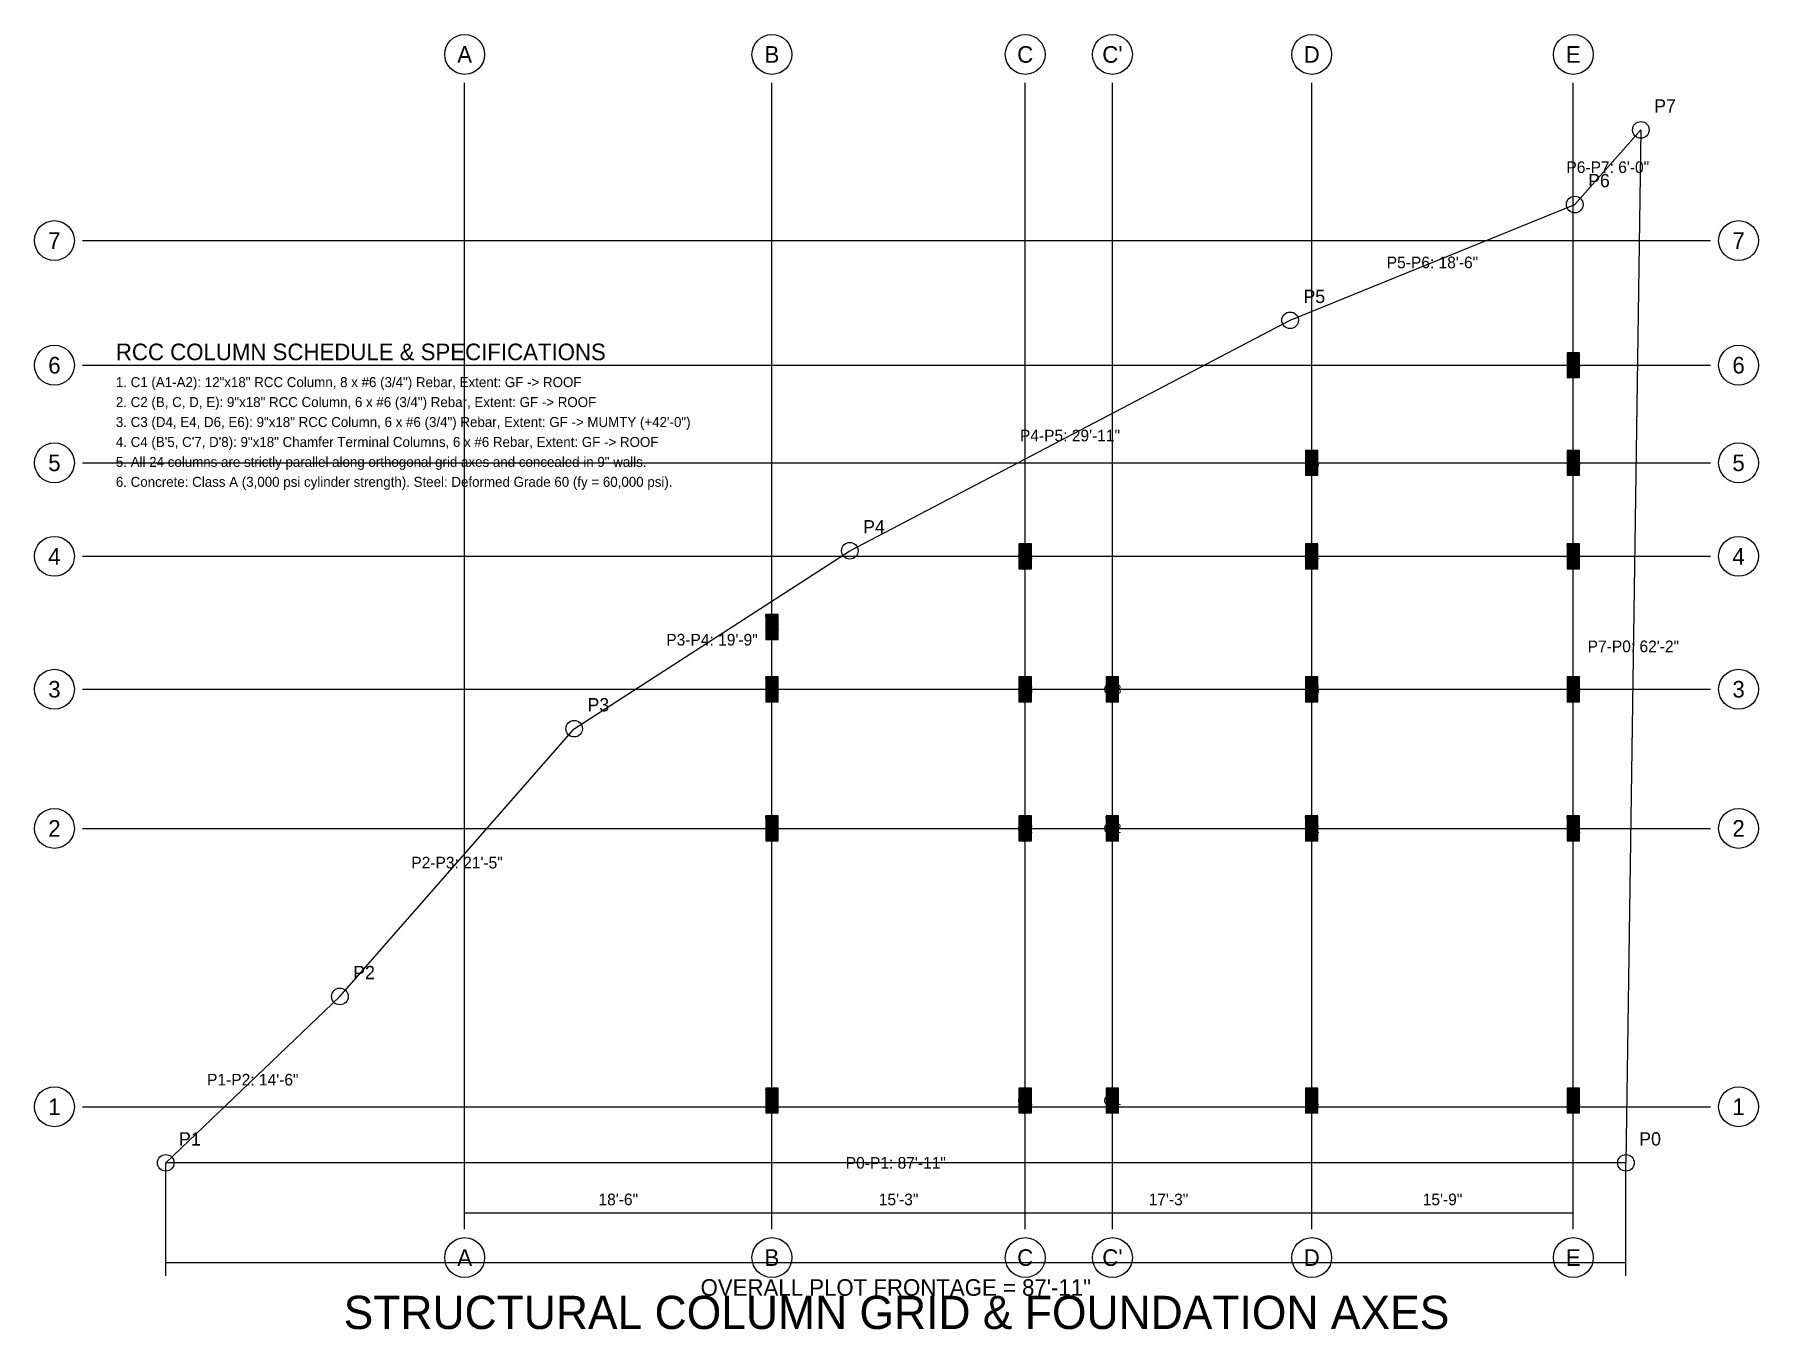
# Model space of a CAD drawing. Header units: feet. Extents: x -8 to 96, y -10 to 68.
import ezdxf
from ezdxf.enums import TextEntityAlignment as Align

# ---------------------------------------------------------------- set-up
doc = ezdxf.new("R2010")
doc.units = ezdxf.units.FT
doc.header["$MEASUREMENT"] = 0
for name, color, linetype in [('0_BOUNDARY', 1, 'Continuous'), ('A_DIMENSIONS', 1, 'Continuous'), ('G_TITLEBLOCK', 7, 'Continuous'), ('S_BEAMS', 2, 'Continuous'), ('S_COLUMNS', 4, 'Continuous'), ('S_COLUMNS_HATCH', 5, 'Continuous'), ('S_GRID_BUBBLES', 6, 'Continuous'), ('S_GRID_LINES', 6, 'Continuous')]:
    doc.layers.add(name, color=color, linetype=linetype)

msp = doc.modelspace()

# ---------------------------------------------------------------- hatches: boundary and pattern name
at = {"layer": 'S_COLUMNS_HATCH'}
h = msp.add_hatch(dxfattribs=at)
h.set_pattern_fill('SOLID')
h.paths.add_polyline_path([(84.375, 47.25), (85.125, 47.25), (85.125, 48.75), (84.375, 48.75)])
h = msp.add_hatch(dxfattribs=at)
h.set_pattern_fill('SOLID')
h.paths.add_polyline_path([(68.625, 41.375), (69.375, 41.375), (69.375, 42.875), (68.625, 42.875)])
h = msp.add_hatch(dxfattribs=at)
h.set_pattern_fill('SOLID')
h.paths.add_polyline_path([(84.375, 41.375), (85.125, 41.375), (85.125, 42.875), (84.375, 42.875)])
h = msp.add_hatch(dxfattribs=at)
h.set_pattern_fill('SOLID')
h.paths.add_polyline_path([(51.375, 35.75), (52.125, 35.75), (52.125, 37.25), (51.375, 37.25)])
h = msp.add_hatch(dxfattribs=at)
h.set_pattern_fill('SOLID')
h.paths.add_polyline_path([(68.625, 35.75), (69.375, 35.75), (69.375, 37.25), (68.625, 37.25)])
h = msp.add_hatch(dxfattribs=at)
h.set_pattern_fill('SOLID')
h.paths.add_polyline_path([(84.375, 35.75), (85.125, 35.75), (85.125, 37.25), (84.375, 37.25)])
h = msp.add_hatch(dxfattribs=at)
h.set_pattern_fill('SOLID')
h.paths.add_polyline_path([(36.125, 31.5), (36.875, 31.5), (36.875, 33), (36.125, 33)])
h = msp.add_hatch(dxfattribs=at)
h.set_pattern_fill('SOLID')
h.paths.add_polyline_path([(36.125, 27.75), (36.875, 27.75), (36.875, 29.25), (36.125, 29.25)])
h = msp.add_hatch(dxfattribs=at)
h.set_pattern_fill('SOLID')
h.paths.add_polyline_path([(51.375, 27.75), (52.125, 27.75), (52.125, 29.25), (51.375, 29.25)])
h = msp.add_hatch(dxfattribs=at)
h.set_pattern_fill('SOLID')
h.paths.add_polyline_path([(56.625, 27.75), (57.375, 27.75), (57.375, 29.25), (56.625, 29.25)])
h = msp.add_hatch(dxfattribs=at)
h.set_pattern_fill('SOLID')
h.paths.add_polyline_path([(68.625, 27.75), (69.375, 27.75), (69.375, 29.25), (68.625, 29.25)])
h = msp.add_hatch(dxfattribs=at)
h.set_pattern_fill('SOLID')
h.paths.add_polyline_path([(84.375, 27.75), (85.125, 27.75), (85.125, 29.25), (84.375, 29.25)])
h = msp.add_hatch(dxfattribs=at)
h.set_pattern_fill('SOLID')
h.paths.add_polyline_path([(36.125, 19.375), (36.875, 19.375), (36.875, 20.875), (36.125, 20.875)])
h = msp.add_hatch(dxfattribs=at)
h.set_pattern_fill('SOLID')
h.paths.add_polyline_path([(51.375, 19.375), (52.125, 19.375), (52.125, 20.875), (51.375, 20.875)])
h = msp.add_hatch(dxfattribs=at)
h.set_pattern_fill('SOLID')
h.paths.add_polyline_path([(56.625, 19.375), (57.375, 19.375), (57.375, 20.875), (56.625, 20.875)])
h = msp.add_hatch(dxfattribs=at)
h.set_pattern_fill('SOLID')
h.paths.add_polyline_path([(68.625, 19.375), (69.375, 19.375), (69.375, 20.875), (68.625, 20.875)])
h = msp.add_hatch(dxfattribs=at)
h.set_pattern_fill('SOLID')
h.paths.add_polyline_path([(84.375, 19.375), (85.125, 19.375), (85.125, 20.875), (84.375, 20.875)])
h = msp.add_hatch(dxfattribs=at)
h.set_pattern_fill('SOLID')
h.paths.add_polyline_path([(36.125, 3), (36.875, 3), (36.875, 4.5), (36.125, 4.5)])
h = msp.add_hatch(dxfattribs=at)
h.set_pattern_fill('SOLID')
h.paths.add_polyline_path([(51.375, 3), (52.125, 3), (52.125, 4.5), (51.375, 4.5)])
h = msp.add_hatch(dxfattribs=at)
h.set_pattern_fill('SOLID')
h.paths.add_polyline_path([(56.625, 3), (57.375, 3), (57.375, 4.5), (56.625, 4.5)])
h = msp.add_hatch(dxfattribs=at)
h.set_pattern_fill('SOLID')
h.paths.add_polyline_path([(68.625, 3), (69.375, 3), (69.375, 4.5), (68.625, 4.5)])
h = msp.add_hatch(dxfattribs=at)
h.set_pattern_fill('SOLID')
h.paths.add_polyline_path([(84.375, 3), (85.125, 3), (85.125, 4.5), (84.375, 4.5)])

# ---------------------------------------------------------------- linework, layer by layer
at = {"layer": '0_BOUNDARY'}
msp.add_lwpolyline([(0, 0), (10.4884, 10.0122), (24.5949, 26.1267), (41.1897, 36.8354), (67.6992, 50.701), (84.8373, 57.6678), (88.8145, 62.1602), (87.9167, 0)], close=True, dxfattribs=at)
for centre in [(88.8145, 62.1602), (84.8373, 57.6678), (67.6992, 50.701), (41.1897, 36.8354), (24.5949, 26.1267), (10.4884, 10.0122), (0, 0), (87.9167, 0)]:
    msp.add_circle(centre, 0.5, dxfattribs=at)
at = {"layer": 'A_DIMENSIONS'}
for p, q in [((0, -6.8), (0, 0)), ((87.917, -6.8), (87.917, 0)), ((18, -3.5), (18, -2.5)), ((18, -3), (36.5, -3)), ((36.5, -3.5), (36.5, -2.5)), ((36.5, -3.5), (36.5, -2.5)), ((36.5, -3), (51.75, -3)), ((51.75, -3.5), (51.75, -2.5)), ((51.75, -3.5), (51.75, -2.5)), ((51.75, -3), (69, -3)), ((69, -3.5), (69, -2.5)), ((69, -3.5), (69, -2.5)), ((69, -3), (84.75, -3)), ((84.75, -3.5), (84.75, -2.5)), ((0, -6), (87.917, -6))]:
    msp.add_line(p, q, dxfattribs=at)
at = {"layer": 'S_BEAMS'}
for p, q in [((84.75, 42.125), (84.75, 48)), ((69, 36.5), (69, 42.125)), ((69, 42.125), (84.75, 42.125)), ((84.75, 36.5), (84.75, 42.125)), ((36.5, 28.5), (36.5, 36.5)), ((36.5, 36.5), (51.75, 36.5)), ((51.75, 28.5), (51.75, 36.5)), ((51.75, 36.5), (69, 36.5)), ((69, 28.5), (69, 36.5)), ((69, 36.5), (84.75, 36.5)), ((84.75, 28.5), (84.75, 36.5)), ((36.5, 20.125), (36.5, 28.5)), ((36.5, 28.5), (51.75, 28.5)), ((51.75, 20.125), (51.75, 28.5)), ((51.75, 28.5), (57, 28.5)), ((57, 20.125), (57, 28.5)), ((57, 28.5), (69, 28.5)), ((69, 20.125), (69, 28.5)), ((69, 28.5), (84.75, 28.5)), ((84.75, 20.125), (84.75, 28.5)), ((36.5, 3.375), (36.5, 20.125)), ((36.5, 20.125), (51.75, 20.125)), ((51.75, 3.375), (51.75, 20.125)), ((51.75, 20.125), (57, 20.125)), ((57, 3.375), (57, 20.125)), ((57, 20.125), (69, 20.125)), ((69, 3.375), (69, 20.125)), ((69, 20.125), (84.75, 20.125)), ((84.75, 3.375), (84.75, 20.125)), ((36.5, 3.375), (51.75, 3.375)), ((51.75, 3.375), (57, 3.375)), ((57, 3.375), (69, 3.375)), ((69, 3.375), (84.75, 3.375))]:
    msp.add_line(p, q, dxfattribs=at)
at = {"layer": 'S_COLUMNS'}
for points in [[(84.375, 47.25), (85.125, 47.25), (85.125, 48.75), (84.375, 48.75)], [(68.625, 41.375), (69.375, 41.375), (69.375, 42.875), (68.625, 42.875)], [(84.375, 41.375), (85.125, 41.375), (85.125, 42.875), (84.375, 42.875)], [(51.375, 35.75), (52.125, 35.75), (52.125, 37.25), (51.375, 37.25)], [(68.625, 35.75), (69.375, 35.75), (69.375, 37.25), (68.625, 37.25)], [(84.375, 35.75), (85.125, 35.75), (85.125, 37.25), (84.375, 37.25)], [(36.125, 31.5), (36.875, 31.5), (36.875, 33), (36.125, 33)], [(36.125, 27.75), (36.875, 27.75), (36.875, 29.25), (36.125, 29.25)], [(51.375, 27.75), (52.125, 27.75), (52.125, 29.25), (51.375, 29.25)], [(56.625, 27.75), (57.375, 27.75), (57.375, 29.25), (56.625, 29.25)], [(68.625, 27.75), (69.375, 27.75), (69.375, 29.25), (68.625, 29.25)], [(84.375, 27.75), (85.125, 27.75), (85.125, 29.25), (84.375, 29.25)], [(36.125, 19.375), (36.875, 19.375), (36.875, 20.875), (36.125, 20.875)], [(51.375, 19.375), (52.125, 19.375), (52.125, 20.875), (51.375, 20.875)], [(56.625, 19.375), (57.375, 19.375), (57.375, 20.875), (56.625, 20.875)], [(68.625, 19.375), (69.375, 19.375), (69.375, 20.875), (68.625, 20.875)], [(84.375, 19.375), (85.125, 19.375), (85.125, 20.875), (84.375, 20.875)], [(36.125, 3), (36.875, 3), (36.875, 4.5), (36.125, 4.5)], [(51.375, 3), (52.125, 3), (52.125, 4.5), (51.375, 4.5)], [(56.625, 3), (57.375, 3), (57.375, 4.5), (56.625, 4.5)], [(68.625, 3), (69.375, 3), (69.375, 4.5), (68.625, 4.5)], [(84.375, 3), (85.125, 3), (85.125, 4.5), (84.375, 4.5)]]:
    msp.add_lwpolyline(points, close=True, dxfattribs=at)
at = {"layer": 'S_GRID_BUBBLES'}
for centre in [(18, 66.7), (36.5, 66.7), (51.75, 66.7), (57, 66.7), (69, 66.7), (84.75, 66.7), (-6.7, 55.5), (94.7, 55.5), (-6.7, 48), (94.7, 48), (-6.7, 42.125), (94.7, 42.125), (-6.7, 36.5), (94.7, 36.5), (-6.7, 28.5), (94.7, 28.5), (-6.7, 20.125), (94.7, 20.125), (-6.7, 3.375), (94.7, 3.375), (18, -5.7), (36.5, -5.7), (51.75, -5.7), (57, -5.7), (69, -5.7), (84.75, -5.7)]:
    msp.add_circle(centre, 1.2, dxfattribs=at)
at = {"layer": 'S_GRID_LINES'}
for p, q in [((18, -4), (18, 65)), ((36.5, -4), (36.5, 65)), ((51.75, -4), (51.75, 65)), ((57, -4), (57, 65)), ((69, -4), (69, 65)), ((84.75, -4), (84.75, 65)), ((-5, 55.5), (93, 55.5)), ((-5, 48), (93, 48)), ((-5, 42.125), (93, 42.125)), ((-5, 36.5), (93, 36.5)), ((-5, 28.5), (93, 28.5)), ((-5, 20.125), (93, 20.125)), ((-5, 3.375), (93, 3.375))]:
    msp.add_line(p, q, dxfattribs=at)

# ---------------------------------------------------------------- texts
at = {"layer": '0_BOUNDARY'}
for s, p in [('P7', (89.6145, 62.9602)), ('P6', (85.6373, 58.4678)), ('P5', (68.4992, 51.501)), ('P4', (41.9897, 37.6354)), ('P3', (25.3949, 26.9267)), ('P2', (11.2884, 10.8122)), ('P1', (0.8, 0.8)), ('P0', (88.7167, 0.8))]:
    msp.add_text(s, height=0.8, dxfattribs=at).set_placement(p, align=Align.BOTTOM_LEFT)
for s, p in [('P6-P7: 6\'-0"', (86.8259, 59.914)), ('P5-P6: 18\'-6"', (76.2682, 54.1844)), ('P4-P5: 29\'-11"', (54.4445, 43.7682)), ('P3-P4: 19\'-9"', (32.8923, 31.481)), ('P7-P0: 62\'-2"', (88.3656, 31.0801)), ('P2-P3: 21\'-5"', (17.5417, 18.0694)), ('P1-P2: 14\'-6"', (5.2442, 5.0061)), ('P0-P1: 87\'-11"', (43.9584, 0))]:
    msp.add_text(s, height=0.7, dxfattribs=at).set_placement(p, align=Align.MIDDLE_CENTER)
at = {"layer": 'A_DIMENSIONS'}
for s, height, p in [('18\'-6"', 0.7, (27.25, -2.2)), ('15\'-3"', 0.7, (44.125, -2.2)), ('17\'-3"', 0.7, (60.375, -2.2)), ('15\'-9"', 0.7, (76.875, -2.2)), ('OVERALL PLOT FRONTAGE = 87\'-11"', 1, (43.9585, -7.5))]:
    msp.add_text(s, height=height, dxfattribs=at).set_placement(p, align=Align.MIDDLE_CENTER)
at = {"layer": 'G_TITLEBLOCK'}
for s, height, p in [('RCC COLUMN SCHEDULE & SPECIFICATIONS', 1, (-3, 48)), ('1. C1 (A1-A2): 12"x18" RCC Column, 8 x #6 (3/4") Rebar, Extent: GF -> ROOF', 0.6, (-3, 46.5)), ('2. C2 (B, C, D, E): 9"x18" RCC Column, 6 x #6 (3/4") Rebar, Extent: GF -> ROOF', 0.6, (-3, 45.3)), ('3. C3 (D4, E4, D6, E6): 9"x18" RCC Column, 6 x #6 (3/4") Rebar, Extent: GF -> MUMTY (+42\'-0")', 0.6, (-3, 44.1)), ('4. C4 (B\'5, C\'7, D\'8): 9"x18" Chamfer Terminal Columns, 6 x #6 Rebar, Extent: GF -> ROOF', 0.6, (-3, 42.9)), ('5. All 24 columns are strictly parallel along orthogonal grid axes and concealed in 9" walls.', 0.6, (-3, 41.7)), ('6. Concrete: Class A (3,000 psi cylinder strength). Steel: Deformed Grade 60 (fy = 60,000 psi).', 0.6, (-3, 40.5))]:
    msp.add_text(s, height=height, dxfattribs=at).set_placement(p, align=Align.BOTTOM_LEFT)
msp.add_text('STRUCTURAL COLUMN GRID & FOUNDATION AXES', height=2, dxfattribs=at).set_placement((44, -9), align=Align.MIDDLE_CENTER)
at = {"layer": 'S_COLUMNS'}
for s, p in [('E6', (84.75, 48)), ('D5', (69, 42.125)), ('E5', (84.75, 42.125)), ('C4', (51.75, 36.5)), ('D4', (69, 36.5)), ('E4', (84.75, 36.5)), ('B4', (36.5, 32.25)), ('B3', (36.5, 28.5)), ('C3', (51.75, 28.5)), ("C'3", (57, 28.5)), ('D3', (69, 28.5)), ('E3', (84.75, 28.5)), ('B2', (36.5, 20.125)), ('C2', (51.75, 20.125)), ("C'2", (57, 20.125)), ('D2', (69, 20.125)), ('E2', (84.75, 20.125)), ('B1', (36.5, 3.75)), ('C1', (51.75, 3.75)), ("C'1", (57, 3.75)), ('D1', (69, 3.75)), ('E1', (84.75, 3.75))]:
    msp.add_text(s, height=0.55, dxfattribs=at).set_placement(p, align=Align.MIDDLE_CENTER)
at = {"layer": 'S_GRID_BUBBLES'}
for s, p in [('A', (18, 66.7)), ('B', (36.5, 66.7)), ('C', (51.75, 66.7)), ("C'", (57, 66.7)), ('D', (69, 66.7)), ('E', (84.75, 66.7)), ('7', (-6.7, 55.5)), ('7', (94.7, 55.5)), ('6', (-6.7, 48)), ('6', (94.7, 48)), ('5', (-6.7, 42.125)), ('5', (94.7, 42.125)), ('4', (-6.7, 36.5)), ('4', (94.7, 36.5)), ('3', (-6.7, 28.5)), ('3', (94.7, 28.5)), ('2', (-6.7, 20.125)), ('2', (94.7, 20.125)), ('1', (-6.7, 3.375)), ('1', (94.7, 3.375)), ('C', (51.75, -5.7)), ("C'", (57, -5.7)), ('A', (18, -5.7)), ('B', (36.5, -5.7)), ('D', (69, -5.7)), ('E', (84.75, -5.7))]:
    msp.add_text(s, height=1, dxfattribs=at).set_placement(p, align=Align.MIDDLE_CENTER)

doc.saveas('drawing.dxf')
